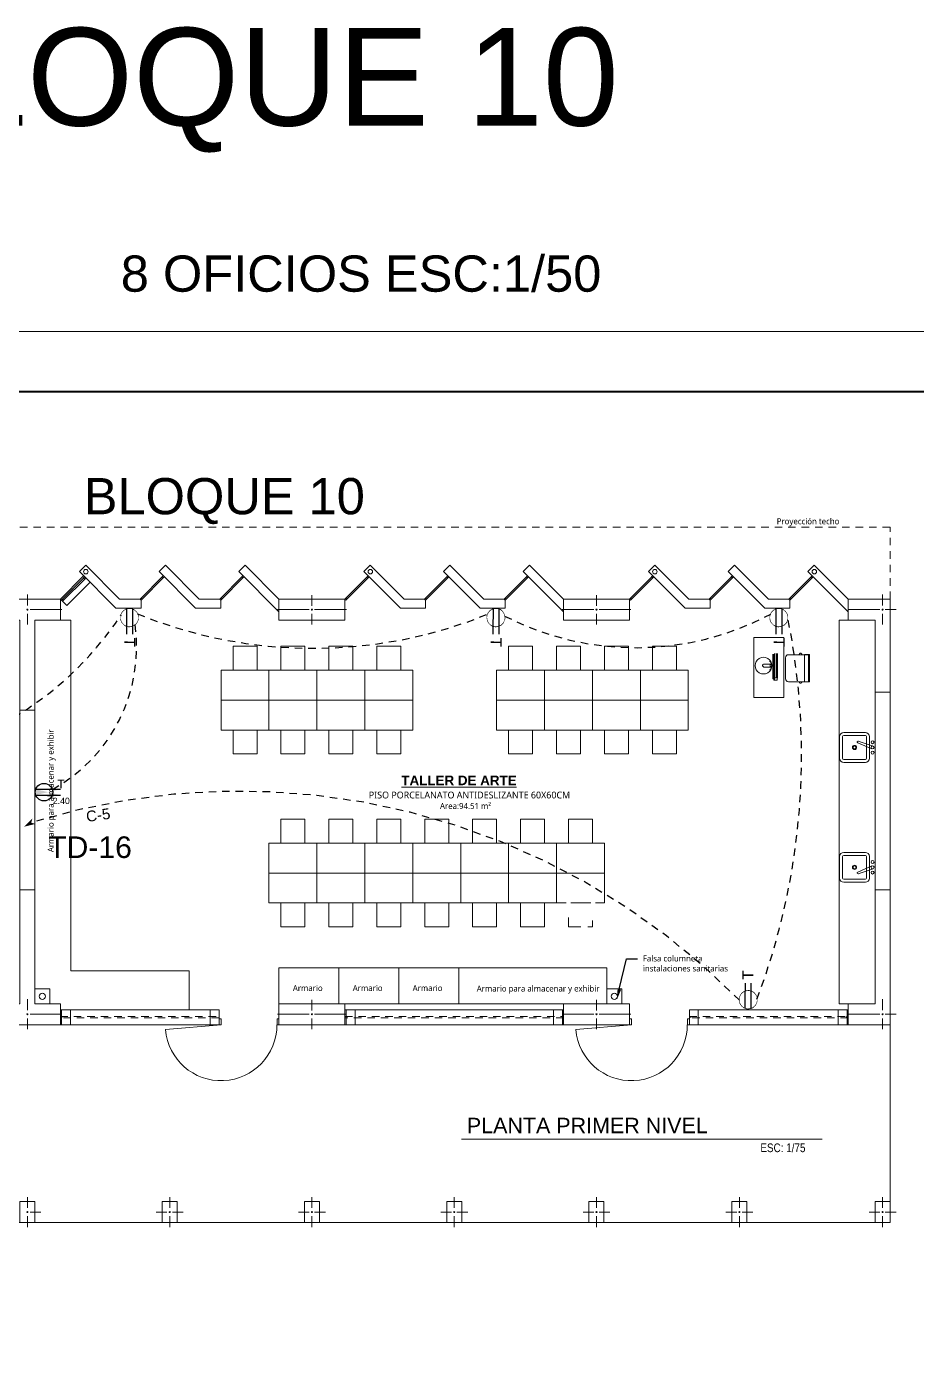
# Model space of a CAD drawing. Header units: metres. Extents: x -17 to 101, y 0 to 79.
# Drawn here: x 70.82 to 85.68, y 56.49 to 78.52 of the extents above; entities that cross this region are included whole.
import ezdxf
from ezdxf import colors
from ezdxf.entities.mleader import LeaderData, LeaderLine
from ezdxf.enums import TextEntityAlignment as Align
from ezdxf.math import Vec2, Vec3

# ---------------------------------------------------------------- set-up
doc = ezdxf.new("R2010")
doc.units = ezdxf.units.M
doc.set_wipeout_variables(frame=1)
for name, pattern in [('ACAD_ISO14W100', [25.5, 12, -3, 0.5, -3, 0.5, -3, 0.5, -3]), ('CONTINUA', [0]), ('DASHED2', [0.375, 0.25, -0.125]), ('HIDDEN2', [0.1875, 0.125, -0.0625])]:
    doc.linetypes.add(name, pattern=pattern)
for name, color, linetype, lineweight in [('ALUMBRADO', 1, 'Continuous', 30), ('Cotas varias El', 253, 'Continuous', 13), ('TOMACORRIENTE', 5, 'HIDDEN2', 30)]:
    doc.layers.add(name, color=color, linetype=linetype, lineweight=lineweight)
doc.styles.add('fina', font='techl___.ttf')
doc.styles.add('Generales', font='trebuc.ttf', dxfattribs={"height": 0.1})
doc.styles.add('Santa Rosa 1 50', font='trebuc.ttf')
doc.styles.get("Standard").update_dxf_attribs({"font": 'arial.ttf'})
doc.styles.add('style1', font='arial.ttf', dxfattribs={"height": 0.35})
doc.styles.add('TITULOS', font='swissek.ttf')

# ---------------------------------------------------------------- blocks, each defined once
blk = doc.blocks.new('Tomacorriente con puesta a tierra')
at = {"layer": 'TOMACORRIENTE'}
blk.add_lwpolyline([(0.111, 0.038), (0.106, 0.049), (0.101, 0.06), (0.094, 0.07), (0.086, 0.08), (0.077, 0.088), (0.068, 0.096), (0.057, 0.102), (0.046, 0.108), (0.035, 0.112), (0.023, 0.115), (0.011, 0.117), (-0.002, 0.117), (-0.014, 0.116), (-0.026, 0.114), (-0.038, 0.111), (-0.049, 0.106), (-0.06, 0.101), (-0.07, 0.094), (-0.08, 0.086), (-0.088, 0.077), (-0.096, 0.068), (-0.102, 0.057), (-0.108, 0.046), (-0.112, 0.035), (-0.115, 0.023), (-0.117, 0.011), (-0.117, -0.002), (-0.116, -0.014), (-0.114, -0.026), (-0.111, -0.038), (-0.106, -0.049), (-0.101, -0.06), (-0.094, -0.07), (-0.086, -0.08), (-0.077, -0.088), (-0.068, -0.096), (-0.057, -0.102), (-0.046, -0.108), (-0.035, -0.112), (-0.023, -0.115), (-0.011, -0.117), (0.002, -0.117), (0.014, -0.116), (0.026, -0.114), (0.038, -0.111), (0.049, -0.106), (0.06, -0.101), (0.07, -0.094), (0.08, -0.086), (0.088, -0.077), (0.096, -0.068), (0.102, -0.057), (0.108, -0.046), (0.112, -0.035), (0.115, -0.023), (0.117, -0.011), (0.117, 0.002), (0.116, 0.014), (0.114, 0.026)], close=True, dxfattribs=at)
at = {"layer": 'TOMACORRIENTE', "color": 5, "linetype": 'CONTINUA', "style": 'style1', "text_generation_flag": 4}
blk.add_text('T', height=0.147, rotation=180, dxfattribs=at).set_placement((0.391, -0.069))
blk.add_wipeout([(0.111, 0.038), (0.106, 0.049), (0.101, 0.06), (0.094, 0.07), (0.086, 0.08), (0.077, 0.088), (0.068, 0.096), (0.057, 0.102), (0.046, 0.108), (0.035, 0.112), (0.023, 0.115), (0.011, 0.117), (-0.002, 0.117), (-0.014, 0.116), (-0.026, 0.114), (-0.038, 0.111), (-0.049, 0.106), (-0.06, 0.101), (-0.07, 0.094), (-0.08, 0.086), (-0.088, 0.077), (-0.096, 0.068), (-0.102, 0.057), (-0.108, 0.046), (-0.112, 0.035), (-0.115, 0.023), (-0.117, 0.011), (-0.117, -0.002), (-0.116, -0.014), (-0.114, -0.026), (-0.111, -0.038), (-0.106, -0.049), (-0.101, -0.06), (-0.094, -0.07), (-0.086, -0.08), (-0.077, -0.088), (-0.068, -0.096), (-0.057, -0.102), (-0.046, -0.108), (-0.035, -0.112), (-0.023, -0.115), (-0.011, -0.117), (0.002, -0.117), (0.014, -0.116), (0.026, -0.114), (0.038, -0.111), (0.049, -0.106), (0.06, -0.101), (0.07, -0.094), (0.08, -0.086), (0.088, -0.077), (0.096, -0.068), (0.102, -0.057), (0.108, -0.046), (0.112, -0.035), (0.115, -0.023), (0.117, -0.011), (0.117, 0.002), (0.116, 0.014), (0.114, 0.026)]).dxf.layer = 'TOMACORRIENTE'
at = {"layer": 'TOMACORRIENTE', "color": 5, "linetype": 'CONTINUA'}
for p, q in [((-0.111, 0.039), (0.22, 0.039)), ((-0.111, -0.039), (0.22, -0.039))]:
    blk.add_line(p, q, dxfattribs=at)
blk = doc.blocks.new('tomac. 2.2')
at = {"layer": 'TOMACORRIENTE'}
h = blk.add_hatch(color=256, dxfattribs=at)
h.dxf.hatch_style = 1
edge = h.paths.add_edge_path()
edge.add_line((-0.138, 0.049), (0.275, 0.048))
edge.add_line((-0.138, -0.048), (0.275, -0.049))
edge = h.paths.add_edge_path()
edge.add_ellipse((0, 0), major_axis=(0.104, 0.103), ratio=1, start_angle=475.671, end_angle=514.329)
edge.add_line((-0.138, -0.048), (0.138, -0.049))
edge.add_ellipse((0, 0), major_axis=(0.104, 0.103), ratio=1, start_angle=655.671, end_angle=694.329)
edge.add_line((0.138, 0.048), (-0.138, 0.049))
at = {"layer": 'TOMACORRIENTE', "color": 5, "linetype": 'CONTINUA'}
for p, q in [((-0.138, 0.049), (0.275, 0.048)), ((-0.138, -0.048), (0.275, -0.049))]:
    blk.add_line(p, q, dxfattribs=at)
blk.add_ellipse((0, 0), major_axis=(0.104, 0.103), ratio=1, start_param=5.497787, end_param=11.780972, dxfattribs=at)
at = {"layer": 'TOMACORRIENTE'}
blk.add_text('T', height=0.144, dxfattribs=at).set_placement((0.222, 0.063))

msp = doc.modelspace()

# ---------------------------------------------------------------- hatches: boundary and pattern name
at = {"layer": 'ALUMBRADO', "linetype": 'ACAD_ISO14W100', "lineweight": 25, "ltscale": 0.05}
msp.add_hatch(color=6, dxfattribs=at).paths.add_polyline_path([(70.778, 65.168), (70.967, 65.214), (70.898, 65.234), (70.918, 65.304)])

# ---------------------------------------------------------------- linework, layer by layer
at = {"layer": 'Cotas varias El', "linetype": 'Continuous'}
for p, q in [((71.384, 68.964), (71.773, 69.353)), ((71.402, 68.946), (71.791, 69.335)), ((71.437, 68.946), (71.791, 69.3)), ((71.49, 68.858), (71.879, 69.247)), ((71.791, 69.335), (71.773, 69.318)), ((71.773, 69.318), (71.791, 69.3)), ((71.791, 69.335), (71.808, 69.318)), ((71.791, 69.3), (71.808, 69.318)), ((72.714, 68.964), (73.103, 69.353)), ((72.749, 68.964), (73.103, 69.318)), ((73.103, 69.353), (73.085, 69.335)), ((73.085, 69.335), (73.103, 69.318)), ((73.103, 69.353), (73.121, 69.335)), ((73.103, 69.318), (73.121, 69.335)), ((74.044, 68.964), (74.433, 69.353)), ((74.079, 68.964), (74.433, 69.318)), ((74.433, 69.353), (74.415, 69.335)), ((74.415, 69.335), (74.433, 69.318)), ((74.433, 69.353), (74.451, 69.335)), ((74.433, 69.318), (74.451, 69.335)), ((76.134, 68.964), (76.523, 69.353)), ((76.169, 68.964), (76.523, 69.318)), ((76.523, 69.353), (76.505, 69.335)), ((76.505, 69.335), (76.523, 69.318)), ((76.523, 69.353), (76.541, 69.335)), ((76.523, 69.318), (76.541, 69.335)), ((77.464, 68.964), (77.853, 69.353)), ((77.499, 68.964), (77.853, 69.318)), ((77.853, 69.353), (77.835, 69.335)), ((77.835, 69.335), (77.853, 69.318)), ((77.853, 69.353), (77.871, 69.335)), ((77.853, 69.318), (77.871, 69.335)), ((78.794, 68.964), (79.183, 69.353)), ((78.794, 68.964), (79.183, 69.353)), ((78.829, 68.964), (79.183, 69.318)), ((79.183, 69.353), (79.165, 69.335)), ((79.165, 69.335), (79.183, 69.318)), ((79.183, 69.353), (79.201, 69.335)), ((79.183, 69.318), (79.201, 69.335)), ((80.884, 68.964), (81.273, 69.353)), ((80.919, 68.964), (81.273, 69.318)), ((81.273, 69.353), (81.255, 69.335)), ((81.255, 69.335), (81.273, 69.318)), ((81.273, 69.353), (81.291, 69.335)), ((81.273, 69.318), (81.291, 69.335)), ((82.214, 68.964), (82.603, 69.353)), ((82.249, 68.964), (82.603, 69.318)), ((82.603, 69.353), (82.585, 69.335)), ((82.585, 69.335), (82.603, 69.318)), ((82.603, 69.353), (82.621, 69.335)), ((82.603, 69.318), (82.621, 69.335)), ((83.544, 68.964), (83.933, 69.353)), ((83.579, 68.964), (83.933, 69.318)), ((83.933, 69.353), (83.915, 69.335)), ((83.915, 69.335), (83.933, 69.318)), ((83.933, 69.353), (83.951, 69.335)), ((83.933, 69.318), (83.951, 69.335)), ((70.834, 68.859), (70.834, 69.039)), ((71.384, 68.964), (71.49, 68.858)), ((71.437, 68.946), (71.419, 68.964)), ((71.419, 68.929), (71.437, 68.946)), ((72.749, 68.964), (72.732, 68.982)), ((72.732, 68.946), (72.749, 68.964)), ((74.079, 68.964), (74.062, 68.982)), ((74.062, 68.946), (74.079, 68.964)), ((75.584, 69.031), (75.584, 68.851)), ((76.152, 68.946), (76.134, 68.964)), ((76.169, 68.964), (76.152, 68.982)), ((76.152, 68.946), (76.169, 68.964)), ((77.499, 68.964), (77.482, 68.982)), ((77.482, 68.946), (77.499, 68.964)), ((78.829, 68.964), (78.812, 68.982)), ((78.812, 68.946), (78.829, 68.964)), ((80.334, 69.031), (80.334, 68.851)), ((80.884, 68.964), (80.902, 68.946)), ((80.919, 68.964), (80.902, 68.982)), ((80.902, 68.946), (80.919, 68.964)), ((82.249, 68.964), (82.232, 68.982)), ((82.232, 68.946), (82.249, 68.964)), ((83.579, 68.964), (83.562, 68.982)), ((83.562, 68.946), (83.579, 68.964)), ((85.109, 68.859), (85.109, 69.039)), ((70.834, 68.539), (70.834, 68.719)), ((71.409, 68.789), (70.879, 68.789)), ((75.009, 68.789), (75.539, 68.789)), ((75.584, 68.719), (75.584, 68.539)), ((76.159, 68.789), (75.629, 68.789)), ((79.759, 68.789), (80.289, 68.789)), ((80.334, 68.719), (80.334, 68.539)), ((80.909, 68.789), (80.379, 68.789)), ((84.534, 68.789), (85.064, 68.789)), ((85.109, 68.719), (85.109, 68.539)), ((85.154, 68.789), (85.334, 68.789)), ((83.728, 68.057), (83.725, 68.055)), ((83.731, 68.06), (83.728, 68.057)), ((83.735, 68.061), (83.731, 68.06)), ((83.739, 68.062), (83.735, 68.061)), ((83.743, 68.062), (83.739, 68.062)), ((83.746, 68.061), (83.743, 68.062)), ((83.75, 68.06), (83.746, 68.061)), ((83.753, 68.057), (83.75, 68.06)), ((83.756, 68.055), (83.753, 68.057)), ((83.722, 68.049), (83.717, 68.04)), ((83.723, 68.051), (83.722, 68.049)), ((83.725, 68.055), (83.723, 68.051)), ((83.758, 68.051), (83.756, 68.055)), ((83.76, 68.047), (83.758, 68.051)), ((83.762, 68.043), (83.76, 68.047)), ((83.762, 68.04), (83.762, 68.043)), ((83.806, 68.04), (83.871, 68.04)), ((83.806, 67.584), (83.806, 68.04)), ((83.871, 68.04), (83.889, 68.04)), ((83.871, 67.584), (83.871, 68.04)), ((83.889, 67.584), (83.889, 68.04)), ((83.717, 67.584), (83.722, 67.574)), ((83.722, 67.574), (83.723, 67.572)), ((83.723, 67.572), (83.725, 67.569)), ((83.725, 67.569), (83.728, 67.566)), ((83.728, 67.566), (83.731, 67.564)), ((83.731, 67.564), (83.735, 67.562)), ((83.735, 67.562), (83.739, 67.561)), ((83.739, 67.561), (83.743, 67.561)), ((83.743, 67.561), (83.746, 67.562)), ((83.746, 67.562), (83.75, 67.564)), ((83.75, 67.564), (83.753, 67.566)), ((83.753, 67.566), (83.756, 67.569)), ((83.756, 67.569), (83.758, 67.572)), ((83.758, 67.572), (83.76, 67.576)), ((83.76, 67.576), (83.762, 67.58)), ((83.762, 67.58), (83.762, 67.584)), ((83.806, 67.584), (83.871, 67.584)), ((83.871, 67.584), (83.889, 67.584)), ((70.834, 62.289), (70.834, 62.109)), ((70.834, 62.289), (70.834, 62.109)), ((71.384, 61.864), (71.384, 62.114)), ((74.034, 62.114), (71.384, 62.114)), ((74.034, 62.114), (74.034, 61.864)), ((75.584, 62.281), (75.584, 62.101)), ((76.134, 61.864), (76.134, 62.114)), ((79.784, 62.114), (76.134, 62.114)), ((80.334, 62.281), (80.334, 62.101)), ((84.534, 62.114), (81.884, 62.114)), ((81.884, 61.864), (81.884, 62.114)), ((81.884, 62.114), (81.884, 61.864)), ((85.109, 62.109), (85.109, 62.289)), ((70.834, 61.969), (70.834, 61.789)), ((71.409, 62.039), (70.879, 62.039)), ((71.409, 62.039), (70.879, 62.039)), ((75.009, 62.039), (75.539, 62.039)), ((75.584, 61.969), (75.584, 61.789)), ((76.159, 62.039), (75.629, 62.039)), ((79.759, 62.039), (80.289, 62.039)), ((80.334, 61.969), (80.334, 61.789)), ((80.909, 62.039), (80.379, 62.039)), ((84.509, 61.977), (84.509, 62.002)), ((84.534, 62.039), (85.064, 62.039)), ((85.109, 61.969), (85.109, 61.789)), ((85.154, 62.039), (85.334, 62.039)), ((74.062, 61.864), (71.384, 61.864)), ((74.067, 61.864), (73.137, 61.783)), ((79.784, 61.864), (76.134, 61.864)), ((79.784, 61.889), (79.784, 61.864)), ((80.917, 61.864), (79.987, 61.783)), ((80.884, 61.864), (80.884, 61.889)), ((80.884, 61.864), (80.884, 61.889)), ((84.534, 61.864), (81.884, 61.864)), ((84.534, 61.889), (84.534, 61.864)), ((70.834, 58.809), (70.834, 58.989)), ((73.209, 58.809), (73.209, 58.989)), ((75.584, 58.809), (75.584, 58.989)), ((77.959, 58.809), (77.959, 58.989)), ((80.334, 58.809), (80.334, 58.989)), ((82.721, 58.809), (82.721, 58.989)), ((85.109, 58.809), (85.109, 58.989)), ((70.834, 58.489), (70.834, 58.669)), ((70.879, 58.739), (71.059, 58.739)), ((73.164, 58.739), (72.984, 58.739)), ((73.209, 58.489), (73.209, 58.669)), ((73.254, 58.739), (73.434, 58.739)), ((75.539, 58.739), (75.359, 58.739)), ((75.584, 58.489), (75.584, 58.669)), ((75.629, 58.739), (75.809, 58.739)), ((77.914, 58.739), (77.734, 58.739)), ((77.959, 58.489), (77.959, 58.669)), ((78.004, 58.739), (78.184, 58.739)), ((80.289, 58.739), (80.109, 58.739)), ((80.334, 58.489), (80.334, 58.669)), ((80.379, 58.739), (80.559, 58.739)), ((82.676, 58.739), (82.496, 58.739)), ((82.721, 58.489), (82.721, 58.669)), ((82.766, 58.739), (82.946, 58.739)), ((85.064, 58.739), (84.884, 58.739)), ((85.109, 58.489), (85.109, 58.669)), ((85.154, 58.739), (85.334, 58.739))]:
    msp.add_line(p, q, dxfattribs=at)
at = {"layer": 'Cotas varias El', "ltscale": 0.05}
for p, q in [((72.714, 68.964), (72.732, 68.946)), ((72.714, 68.964), (72.732, 68.946)), ((72.732, 68.946), (72.732, 68.814)), ((74.044, 68.964), (74.062, 68.946)), ((74.044, 68.964), (74.062, 68.946)), ((74.062, 68.946), (74.062, 68.814)), ((77.464, 68.964), (77.482, 68.946)), ((77.464, 68.964), (77.482, 68.946)), ((77.482, 68.946), (77.482, 68.814)), ((78.794, 68.964), (78.812, 68.946)), ((78.794, 68.964), (78.812, 68.946)), ((78.812, 68.946), (78.812, 68.814)), ((82.214, 68.964), (82.232, 68.946)), ((82.214, 68.964), (82.232, 68.946)), ((82.232, 68.946), (82.232, 68.814)), ((83.544, 68.964), (83.562, 68.946)), ((83.544, 68.964), (83.562, 68.946)), ((83.562, 68.946), (83.562, 68.814)), ((72.312, 68.814), (72.732, 68.814)), ((77.062, 68.814), (77.482, 68.814)), ((81.812, 68.814), (82.232, 68.814))]:
    msp.add_line(p, q, dxfattribs=at)
at = {"layer": 'Cotas varias El'}
for p, q in [((71.559, 68.614), (70.959, 68.614)), ((71.559, 68.614), (71.559, 62.764)), ((84.384, 62.214), (84.384, 68.614)), ((83.31, 68.062), (83.31, 67.651)), ((83.342, 68.062), (83.342, 67.651)), ((83.348, 68.062), (83.348, 67.651)), ((82.983, 67.855), (82.988, 67.891)), ((82.983, 67.855), (82.988, 67.819)), ((83.002, 67.924), (82.988, 67.891)), ((83.002, 67.924), (83.024, 67.953)), ((83.024, 67.953), (83.052, 67.975)), ((83.052, 67.975), (83.086, 67.989)), ((83.086, 67.989), (83.122, 67.994)), ((83.107, 67.86), (83.108, 67.864)), ((83.107, 67.855), (83.107, 67.86)), ((83.107, 67.855), (83.108, 67.85)), ((83.108, 67.864), (83.11, 67.868)), ((83.108, 67.85), (83.109, 67.845)), ((83.109, 67.845), (83.111, 67.842)), ((83.11, 67.868), (83.113, 67.872)), ((83.111, 67.842), (83.114, 67.839)), ((83.12, 67.877), (83.113, 67.872)), ((83.121, 67.833), (83.114, 67.839)), ((83.12, 67.877), (83.124, 67.88)), ((83.122, 67.994), (83.158, 67.989)), ((83.129, 67.881), (83.124, 67.88)), ((83.129, 67.881), (83.236, 67.881)), ((83.158, 67.989), (83.192, 67.975)), ((83.192, 67.975), (83.22, 67.953)), ((83.242, 67.924), (83.22, 67.953)), ((83.226, 67.926), (83.226, 67.927)), ((83.226, 67.927), (83.227, 67.927)), ((83.226, 67.925), (83.226, 67.926)), ((83.226, 67.924), (83.226, 67.925)), ((83.226, 67.923), (83.226, 67.924)), ((83.226, 67.922), (83.226, 67.923)), ((83.226, 67.921), (83.226, 67.922)), ((83.227, 67.92), (83.226, 67.921)), ((83.227, 67.928), (83.228, 67.928)), ((83.227, 67.927), (83.227, 67.928)), ((83.227, 67.919), (83.227, 67.92)), ((83.228, 67.917), (83.227, 67.919)), ((83.228, 67.928), (83.228, 67.928)), ((83.228, 67.928), (83.229, 67.928)), ((83.228, 67.917), (83.228, 67.917)), ((83.229, 67.928), (83.23, 67.927)), ((83.23, 67.927), (83.231, 67.927)), ((83.231, 67.927), (83.232, 67.926)), ((83.232, 67.926), (83.232, 67.926)), ((83.232, 67.926), (83.233, 67.925)), ((83.233, 67.925), (83.234, 67.924)), ((83.233, 67.86), (83.234, 67.864)), ((83.233, 67.86), (83.233, 67.855)), ((83.233, 67.855), (83.233, 67.85)), ((83.233, 67.85), (83.235, 67.845)), ((83.234, 67.924), (83.235, 67.923)), ((83.234, 67.864), (83.236, 67.868)), ((83.235, 67.923), (83.236, 67.922)), ((83.235, 67.922), (83.236, 67.921)), ((83.235, 67.845), (83.237, 67.842)), ((83.236, 67.922), (83.237, 67.921)), ((83.241, 67.88), (83.236, 67.881)), ((83.236, 67.868), (83.239, 67.872)), ((83.25, 67.889), (83.237, 67.921)), ((83.237, 67.842), (83.24, 67.839)), ((83.239, 67.872), (83.242, 67.874)), ((83.24, 67.839), (83.243, 67.837)), ((83.241, 67.887), (83.242, 67.88)), ((83.245, 67.878), (83.241, 67.88)), ((83.242, 67.924), (83.256, 67.891)), ((83.246, 67.874), (83.242, 67.874)), ((83.243, 67.837), (83.247, 67.837)), ((83.245, 67.878), (83.252, 67.872)), ((83.249, 67.874), (83.246, 67.874)), ((83.253, 67.839), (83.247, 67.834)), ((83.247, 67.837), (83.25, 67.837)), ((83.249, 67.874), (83.252, 67.872)), ((83.251, 67.849), (83.249, 67.85)), ((83.249, 67.85), (83.25, 67.849)), ((83.252, 67.873), (83.25, 67.889)), ((83.252, 67.861), (83.25, 67.862)), ((83.252, 67.862), (83.25, 67.862)), ((83.25, 67.849), (83.251, 67.849)), ((83.25, 67.837), (83.253, 67.839)), ((83.252, 67.838), (83.25, 67.821)), ((83.252, 67.872), (83.255, 67.869)), ((83.252, 67.861), (83.252, 67.862)), ((83.259, 67.849), (83.253, 67.849)), ((83.253, 67.839), (83.256, 67.843)), ((83.254, 67.862), (83.259, 67.862)), ((83.257, 67.866), (83.255, 67.869)), ((83.256, 67.891), (83.26, 67.862)), ((83.26, 67.849), (83.256, 67.819)), ((83.256, 67.843), (83.258, 67.847)), ((83.257, 67.866), (83.259, 67.862)), ((83.258, 67.847), (83.259, 67.849)), ((83.259, 67.862), (83.26, 67.862)), ((83.26, 67.849), (83.259, 67.849)), ((83.26, 67.862), (83.277, 67.862)), ((83.277, 67.849), (83.26, 67.849)), ((83.277, 68.048), (83.277, 67.862)), ((83.277, 67.862), (83.277, 67.849)), ((83.277, 67.849), (83.277, 67.665)), ((83.293, 68.048), (83.293, 67.664)), ((83.305, 68.048), (83.305, 67.664)), ((83.337, 67.665), (83.337, 68.048)), ((83.341, 68.048), (83.341, 67.664)), ((83.353, 68.048), (83.353, 67.664)), ((83.002, 67.785), (82.988, 67.819)), ((83.024, 67.756), (83.002, 67.785)), ((83.052, 67.734), (83.024, 67.756)), ((83.086, 67.72), (83.052, 67.734)), ((83.122, 67.716), (83.086, 67.72)), ((83.125, 67.831), (83.121, 67.833)), ((83.158, 67.72), (83.122, 67.716)), ((83.13, 67.83), (83.125, 67.831)), ((83.13, 67.83), (83.238, 67.83)), ((83.192, 67.734), (83.158, 67.72)), ((83.22, 67.756), (83.192, 67.734)), ((83.242, 67.785), (83.22, 67.756)), ((83.227, 67.79), (83.226, 67.789)), ((83.226, 67.789), (83.226, 67.787)), ((83.226, 67.787), (83.226, 67.786)), ((83.226, 67.786), (83.226, 67.785)), ((83.226, 67.785), (83.226, 67.784)), ((83.226, 67.784), (83.226, 67.783)), ((83.226, 67.784), (83.226, 67.784)), ((83.226, 67.783), (83.227, 67.782)), ((83.228, 67.792), (83.227, 67.791)), ((83.227, 67.791), (83.227, 67.79)), ((83.227, 67.782), (83.228, 67.782)), ((83.227, 67.782), (83.227, 67.782)), ((83.228, 67.793), (83.228, 67.792)), ((83.228, 67.782), (83.228, 67.782)), ((83.228, 67.782), (83.229, 67.782)), ((83.229, 67.782), (83.23, 67.782)), ((83.23, 67.782), (83.231, 67.783)), ((83.231, 67.783), (83.232, 67.783)), ((83.232, 67.784), (83.233, 67.785)), ((83.232, 67.783), (83.232, 67.784)), ((83.233, 67.785), (83.234, 67.786)), ((83.234, 67.786), (83.235, 67.787)), ((83.235, 67.787), (83.236, 67.788)), ((83.236, 67.788), (83.237, 67.789)), ((83.25, 67.821), (83.237, 67.789)), ((83.238, 67.83), (83.242, 67.831)), ((83.241, 67.823), (83.242, 67.831)), ((83.242, 67.831), (83.247, 67.834)), ((83.256, 67.819), (83.242, 67.785)), ((83.277, 67.661), (83.277, 67.665)), ((83.277, 67.657), (83.277, 67.661)), ((83.277, 67.654), (83.277, 67.657)), ((83.278, 67.651), (83.277, 67.654)), ((83.278, 67.648), (83.278, 67.651)), ((83.278, 67.645), (83.278, 67.648)), ((83.278, 67.642), (83.278, 67.645)), ((83.279, 67.64), (83.278, 67.642)), ((83.279, 67.639), (83.279, 67.64)), ((83.28, 67.638), (83.279, 67.639)), ((83.28, 67.637), (83.28, 67.638)), ((83.281, 67.637), (83.28, 67.637)), ((83.281, 67.637), (83.293, 67.637)), ((83.293, 67.658), (83.293, 67.664)), ((83.293, 67.651), (83.293, 67.658)), ((83.293, 67.644), (83.293, 67.651)), ((83.293, 67.637), (83.293, 67.644)), ((83.294, 67.631), (83.293, 67.637)), ((83.293, 67.637), (83.293, 67.637)), ((83.295, 67.625), (83.294, 67.631)), ((83.295, 67.62), (83.295, 67.625)), ((83.296, 67.616), (83.295, 67.62)), ((83.297, 67.613), (83.296, 67.616)), ((83.305, 67.658), (83.305, 67.664)), ((83.305, 67.651), (83.305, 67.658)), ((83.306, 67.644), (83.305, 67.651)), ((83.306, 67.637), (83.306, 67.644)), ((83.306, 67.631), (83.306, 67.637)), ((83.307, 67.625), (83.306, 67.631)), ((83.308, 67.62), (83.307, 67.625)), ((83.309, 67.616), (83.308, 67.62)), ((83.309, 67.613), (83.309, 67.616)), ((83.31, 67.651), (83.337, 67.651)), ((83.337, 67.665), (83.337, 67.661)), ((83.337, 67.661), (83.337, 67.657)), ((83.337, 67.657), (83.337, 67.654)), ((83.337, 67.654), (83.337, 67.651)), ((83.337, 67.651), (83.34, 67.651)), ((83.34, 67.651), (83.341, 67.658)), ((83.34, 67.651), (83.34, 67.651)), ((83.34, 67.651), (83.342, 67.651)), ((83.341, 67.658), (83.341, 67.664)), ((83.348, 67.651), (83.342, 67.651)), ((83.349, 67.613), (83.35, 67.616)), ((83.35, 67.62), (83.351, 67.625)), ((83.35, 67.616), (83.35, 67.62)), ((83.351, 67.625), (83.352, 67.631)), ((83.352, 67.637), (83.353, 67.644)), ((83.352, 67.631), (83.352, 67.637)), ((83.353, 67.658), (83.353, 67.664)), ((83.353, 67.651), (83.353, 67.658)), ((83.353, 67.644), (83.353, 67.651)), ((83.298, 67.611), (83.297, 67.613)), ((83.299, 67.61), (83.298, 67.611)), ((83.299, 67.61), (83.312, 67.61)), ((83.299, 67.61), (83.299, 67.61)), ((83.31, 67.611), (83.309, 67.613)), ((83.311, 67.61), (83.31, 67.611)), ((83.312, 67.61), (83.311, 67.61)), ((83.346, 67.61), (83.312, 67.61)), ((83.346, 67.61), (83.347, 67.61)), ((83.347, 67.61), (83.348, 67.611)), ((83.348, 67.611), (83.349, 67.613)), ((84.462, 66.74), (84.822, 66.74)), ((84.392, 66.31), (84.392, 66.67)), ((84.442, 66.31), (84.442, 66.67)), ((84.462, 66.69), (84.822, 66.69)), ((84.695, 66.569), (84.932, 66.467)), ((84.705, 66.596), (84.95, 66.514)), ((84.842, 66.31), (84.842, 66.67)), ((84.892, 66.31), (84.892, 66.67)), ((84.462, 66.29), (84.822, 66.29)), ((84.462, 66.24), (84.822, 66.24)), ((84.392, 64.67), (84.392, 64.31)), ((84.442, 64.67), (84.442, 64.31)), ((84.462, 64.74), (84.822, 64.74)), ((84.462, 64.69), (84.822, 64.69)), ((84.842, 64.67), (84.842, 64.31)), ((84.892, 64.67), (84.892, 64.31)), ((84.695, 64.411), (84.932, 64.513)), ((84.705, 64.384), (84.95, 64.466)), ((84.462, 64.29), (84.822, 64.29)), ((84.462, 64.24), (84.822, 64.24)), ((75.034, 62.814), (75.034, 62.214)), ((80.509, 62.814), (78.034, 62.814)), ((80.509, 62.214), (80.509, 62.814)), ((78.034, 62.214), (80.884, 62.214)), ((85.234, 61.864), (85.234, 58.564)), ((85.234, 58.564), (56.684, 58.564))]:
    msp.add_line(p, q, dxfattribs=at)
at = {"layer": 'Cotas varias El', "linetype": 'DASHED2', "ltscale": 0.5}
for p, q in [((71.384, 62.002), (74.034, 62.002)), ((74.034, 61.977), (71.384, 61.977)), ((76.134, 62.002), (79.784, 62.002)), ((79.784, 61.977), (76.134, 61.977)), ((81.884, 62.002), (84.534, 62.002)), ((84.534, 61.977), (81.884, 61.977))]:
    msp.add_line(p, q, dxfattribs=at)
at = {"layer": 'Cotas varias El', "linetype": 'DASHED2'}
for p, q in [((71.384, 62.002), (71.409, 62.002)), ((71.409, 62.002), (71.409, 61.977)), ((76.134, 62.002), (76.134, 61.977)), ((81.884, 62.002), (81.909, 62.002)), ((81.909, 62.002), (81.909, 61.977)), ((84.509, 61.977), (84.509, 62.002))]:
    msp.add_line(p, q, dxfattribs=at)
at = {"layer": 'Cotas varias El', "linetype": 'ByBlock'}
for p, q in [((74.067, 61.96), (74.034, 61.96)), ((74.034, 61.96), (74.034, 61.864)), ((74.034, 61.864), (74.034, 61.96)), ((74.067, 61.864), (74.067, 61.96)), ((75.034, 61.96), (75.001, 61.96)), ((75.001, 61.96), (75.001, 61.864)), ((75.034, 61.864), (75.034, 61.96)), ((75.034, 61.864), (75.034, 61.96)), ((75.034, 61.864), (75.034, 61.96)), ((80.917, 61.96), (80.884, 61.96)), ((80.884, 61.96), (80.884, 61.864)), ((80.884, 61.864), (80.884, 61.96)), ((80.917, 61.864), (80.917, 61.96)), ((81.884, 61.96), (81.851, 61.96)), ((81.851, 61.96), (81.851, 61.864)), ((81.884, 61.864), (81.884, 61.96)), ((81.884, 61.864), (81.884, 61.96)), ((81.884, 61.864), (81.884, 61.96)), ((74.034, 61.864), (74.067, 61.864)), ((75.001, 61.864), (75.034, 61.864)), ((80.884, 61.864), (80.917, 61.864)), ((81.851, 61.864), (81.884, 61.864))]:
    msp.add_line(p, q, dxfattribs=at)
at = {"layer": 'Cotas varias El', "ltscale": 1.3}
msp.add_line((78.082, 59.954), (84.103, 59.954), dxfattribs=at)
at = {"layer": 'Cotas varias El'}
for points in [[(50.439, 73.43), (100.539, 73.43), (100.539, 37.93), (50.439, 37.93), (50.439, 73.43)], [(71.384, 68.964), (71.384, 68.614), (70.959, 68.614), (70.959, 67.114)], [(84.984, 67.414), (84.984, 68.614), (84.534, 68.614), (84.534, 68.752)], [(70.959, 68.614), (71.384, 68.614)], [(84.984, 68.614), (84.384, 68.614)], [(83.463, 67.324), (83.463, 68.324), (82.963, 68.324), (82.963, 67.324), (83.463, 67.324)], [(74.267, 67.781), (74.267, 68.181), (74.667, 68.181), (74.667, 67.781), (74.267, 67.781)], [(75.067, 67.781), (75.067, 68.181), (75.467, 68.181), (75.467, 67.781), (75.067, 67.781)], [(75.867, 67.781), (75.867, 68.181), (76.267, 68.181), (76.267, 67.781), (75.867, 67.781)], [(76.667, 67.781), (76.667, 68.181), (77.067, 68.181), (77.067, 67.781), (76.667, 67.781)], [(78.867, 67.781), (78.867, 68.181), (79.267, 68.181), (79.267, 67.781), (78.867, 67.781)], [(79.667, 67.781), (79.667, 68.181), (80.067, 68.181), (80.067, 67.781), (79.667, 67.781)], [(80.467, 67.781), (80.467, 68.181), (80.867, 68.181), (80.867, 67.781), (80.467, 67.781)], [(81.267, 67.781), (81.267, 68.181), (81.667, 68.181), (81.667, 67.781), (81.267, 67.781)], [(74.067, 67.281), (74.067, 67.781), (74.867, 67.781), (74.867, 67.281), (74.067, 67.281)], [(74.867, 67.281), (74.867, 67.781), (75.667, 67.781), (75.667, 67.281), (74.867, 67.281)], [(75.667, 67.281), (75.667, 67.781), (76.467, 67.781), (76.467, 67.281), (75.667, 67.281)], [(76.467, 67.281), (76.467, 67.781), (77.267, 67.781), (77.267, 67.281), (76.467, 67.281)], [(78.667, 67.281), (78.667, 67.781), (79.467, 67.781), (79.467, 67.281), (78.667, 67.281)], [(79.467, 67.281), (79.467, 67.781), (80.267, 67.781), (80.267, 67.281), (79.467, 67.281)], [(80.267, 67.281), (80.267, 67.781), (81.067, 67.781), (81.067, 67.281), (80.267, 67.281)], [(81.067, 67.281), (81.067, 67.781), (81.867, 67.781), (81.867, 67.281), (81.067, 67.281)], [(74.067, 67.281), (74.067, 66.781), (74.867, 66.781), (74.867, 67.281), (74.067, 67.281)], [(74.867, 67.281), (74.867, 66.781), (75.667, 66.781), (75.667, 67.281), (74.867, 67.281)], [(75.667, 67.281), (75.667, 66.781), (76.467, 66.781), (76.467, 67.281), (75.667, 67.281)], [(76.467, 67.281), (76.467, 66.781), (77.267, 66.781), (77.267, 67.281), (76.467, 67.281)], [(78.667, 67.281), (78.667, 66.781), (79.467, 66.781), (79.467, 67.281), (78.667, 67.281)], [(79.467, 67.281), (79.467, 66.781), (80.267, 66.781), (80.267, 67.281), (79.467, 67.281)], [(80.267, 67.281), (80.267, 66.781), (81.067, 66.781), (81.067, 67.281), (80.267, 67.281)], [(81.067, 67.281), (81.067, 66.781), (81.867, 66.781), (81.867, 67.281), (81.067, 67.281)], [(74.267, 66.781), (74.267, 66.381), (74.667, 66.381), (74.667, 66.781), (74.267, 66.781)], [(75.067, 66.781), (75.067, 66.381), (75.467, 66.381), (75.467, 66.781), (75.067, 66.781)], [(75.867, 66.781), (75.867, 66.381), (76.267, 66.381), (76.267, 66.781), (75.867, 66.781)], [(76.667, 66.781), (76.667, 66.381), (77.067, 66.381), (77.067, 66.781), (76.667, 66.781)], [(78.867, 66.781), (78.867, 66.381), (79.267, 66.381), (79.267, 66.781), (78.867, 66.781)], [(79.667, 66.781), (79.667, 66.381), (80.067, 66.381), (80.067, 66.781), (79.667, 66.781)], [(80.467, 66.781), (80.467, 66.381), (80.867, 66.381), (80.867, 66.781), (80.467, 66.781)], [(81.267, 66.781), (81.267, 66.381), (81.667, 66.381), (81.667, 66.781), (81.267, 66.781)], [(75.067, 64.895), (75.067, 65.295), (75.467, 65.295), (75.467, 64.895), (75.067, 64.895)], [(75.867, 64.895), (75.867, 65.295), (76.267, 65.295), (76.267, 64.895), (75.867, 64.895)], [(76.667, 64.895), (76.667, 65.295), (77.067, 65.295), (77.067, 64.895), (76.667, 64.895)], [(77.467, 64.895), (77.467, 65.295), (77.867, 65.295), (77.867, 64.895), (77.467, 64.895)], [(78.267, 64.895), (78.267, 65.295), (78.667, 65.295), (78.667, 64.895), (78.267, 64.895)], [(79.067, 64.895), (79.067, 65.295), (79.467, 65.295), (79.467, 64.895), (79.067, 64.895)], [(79.867, 64.895), (79.867, 65.295), (80.267, 65.295), (80.267, 64.895), (79.867, 64.895)], [(74.867, 64.395), (74.867, 64.895), (75.667, 64.895), (75.667, 64.395), (74.867, 64.395)], [(75.667, 64.395), (75.667, 64.895), (76.467, 64.895), (76.467, 64.395), (75.667, 64.395)], [(76.467, 64.395), (76.467, 64.895), (77.267, 64.895), (77.267, 64.395), (76.467, 64.395)], [(77.267, 64.395), (77.267, 64.895), (78.067, 64.895), (78.067, 64.395), (77.267, 64.395)], [(78.067, 64.395), (78.067, 64.895), (78.867, 64.895), (78.867, 64.395), (78.067, 64.395)], [(78.867, 64.395), (78.867, 64.895), (79.667, 64.895), (79.667, 64.395), (78.867, 64.395)], [(79.667, 64.395), (79.667, 64.895), (80.467, 64.895), (80.467, 64.395), (79.667, 64.395)], [(74.867, 64.395), (74.867, 63.895), (75.667, 63.895), (75.667, 64.395), (74.867, 64.395)], [(75.667, 64.395), (75.667, 63.895), (76.467, 63.895), (76.467, 64.395), (75.667, 64.395)], [(76.467, 64.395), (76.467, 63.895), (77.267, 63.895), (77.267, 64.395), (76.467, 64.395)], [(77.267, 64.395), (77.267, 63.895), (78.067, 63.895), (78.067, 64.395), (77.267, 64.395)], [(78.067, 64.395), (78.067, 63.895), (78.867, 63.895), (78.867, 64.395), (78.067, 64.395)], [(78.867, 64.395), (78.867, 63.895), (79.667, 63.895), (79.667, 64.395), (78.867, 64.395)], [(79.667, 64.395), (79.667, 63.895), (79.83, 63.895)], [(80.319, 63.895), (80.467, 63.895), (80.467, 64.395), (79.667, 64.395)], [(84.984, 64.114), (84.984, 62.214), (84.534, 62.214)], [(85.234, 64.114), (85.234, 61.864), (84.534, 61.864)], [(75.067, 63.895), (75.067, 63.495), (75.467, 63.495), (75.467, 63.895), (75.067, 63.895)], [(75.867, 63.895), (75.867, 63.495), (76.267, 63.495), (76.267, 63.895), (75.867, 63.895)], [(76.667, 63.895), (76.667, 63.495), (77.067, 63.495), (77.067, 63.895), (76.667, 63.895)], [(77.467, 63.895), (77.467, 63.495), (77.867, 63.495), (77.867, 63.895), (77.467, 63.895)], [(78.267, 63.895), (78.267, 63.495), (78.667, 63.495), (78.667, 63.895), (78.267, 63.895)], [(79.067, 63.895), (79.067, 63.495), (79.467, 63.495), (79.467, 63.895), (79.067, 63.895)], [(79.907, 63.895), (80.24, 63.895)], [(80.24, 63.895), (79.907, 63.895)], [(79.867, 63.655), (79.867, 63.495), (80.072, 63.495)], [(80.19, 63.495), (80.267, 63.495), (80.267, 63.605)], [(75.034, 62.814), (76.034, 62.814), (76.034, 62.214), (75.034, 62.214), (75.034, 62.814)], [(76.034, 62.814), (76.034, 62.214), (75.034, 62.214)], [(76.034, 62.814), (77.034, 62.814), (77.034, 62.214), (76.034, 62.214), (76.034, 62.814)], [(77.034, 62.814), (78.034, 62.814), (78.034, 62.214), (77.034, 62.214), (77.034, 62.814)], [(73.534, 62.114), (73.534, 62.764), (71.559, 62.764)], [(84.984, 62.214), (84.384, 62.214)], [(84.534, 62.214), (84.534, 62.114)]]:
    msp.add_lwpolyline(points, dxfattribs=at)
at = {"layer": 'Cotas varias El', "lineweight": 40}
msp.add_lwpolyline([(51.439, 72.43), (99.539, 72.43), (99.539, 38.93), (51.439, 38.93)], close=True, dxfattribs=at)
at = {"layer": 'Cotas varias El', "linetype": 'HIDDEN2'}
msp.add_lwpolyline([(85.234, 68.964), (85.234, 70.164), (56.434, 70.164), (56.434, 68.964)], dxfattribs=at)
at = {"layer": 'Cotas varias El', "ltscale": 0.05}
for points in [[(71.808, 69.53), (71.702, 69.424)], [(71.702, 69.424), (72.312, 68.814)], [(72.374, 68.964), (71.808, 69.53)], [(73.138, 69.53), (73.032, 69.424)], [(73.032, 69.424), (73.642, 68.814)], [(73.704, 68.964), (73.138, 69.53)], [(74.468, 69.53), (74.362, 69.424)], [(74.362, 69.424), (75.034, 68.752)], [(75.034, 68.964), (74.468, 69.53)], [(76.558, 69.53), (76.452, 69.424)], [(76.452, 69.424), (77.062, 68.814)], [(77.124, 68.964), (76.558, 69.53)], [(77.888, 69.53), (77.782, 69.424)], [(77.782, 69.424), (78.392, 68.814)], [(78.454, 68.964), (77.888, 69.53)], [(79.218, 69.53), (79.112, 69.424)], [(79.112, 69.424), (79.784, 68.752)], [(79.784, 68.964), (79.218, 69.53)], [(81.308, 69.53), (81.202, 69.424)], [(81.202, 69.424), (81.812, 68.814)], [(81.874, 68.964), (81.308, 69.53)], [(82.638, 69.53), (82.532, 69.424)], [(82.532, 69.424), (83.142, 68.814)], [(83.204, 68.964), (82.638, 69.53)], [(83.968, 69.53), (83.862, 69.424)], [(83.862, 69.424), (84.534, 68.752)], [(84.534, 68.964), (83.968, 69.53)], [(72.714, 68.964), (72.374, 68.964)], [(73.704, 68.964), (74.044, 68.964)], [(77.464, 68.964), (77.124, 68.964)], [(78.454, 68.964), (78.794, 68.964)], [(82.044, 68.964), (81.874, 68.964)], [(82.214, 68.964), (82.044, 68.964)], [(83.204, 68.964), (83.544, 68.964)], [(73.642, 68.814), (74.062, 68.814)], [(78.392, 68.814), (78.812, 68.814)], [(83.142, 68.814), (83.562, 68.814)]]:
    msp.add_lwpolyline(points, dxfattribs=at)
at = {"layer": 'Cotas varias El', "linetype": 'Continuous'}
for points in [[(70.959, 67.114), (70.709, 67.114), (70.709, 68.614), (70.284, 68.614), (70.284, 68.964), (71.384, 68.964), (71.384, 68.614), (70.959, 68.614)], [(75.034, 68.614), (76.134, 68.614), (76.134, 68.964), (75.034, 68.964)], [(79.784, 68.614), (80.884, 68.614), (80.884, 68.964), (79.784, 68.964)], [(85.234, 68.964), (85.234, 67.414), (84.984, 67.414), (84.984, 68.614), (84.534, 68.614), (84.534, 68.964)], [(70.709, 64.114), (70.959, 64.114), (70.959, 62.214), (71.384, 62.214), (71.384, 61.864), (70.284, 61.864), (70.284, 62.214), (70.709, 62.214)], [(85.234, 61.864), (85.234, 64.114), (84.984, 64.114), (84.984, 62.214), (84.534, 62.214), (84.534, 61.864)], [(75.034, 61.864), (76.134, 61.864), (76.134, 62.214), (75.034, 62.214)], [(79.784, 61.864), (80.884, 61.864), (80.884, 62.214), (79.784, 62.214)], [(70.959, 58.564), (70.709, 58.564), (70.709, 58.914), (70.959, 58.914)], [(73.334, 58.564), (73.084, 58.564), (73.084, 58.914), (73.334, 58.914)], [(75.709, 58.564), (75.459, 58.564), (75.459, 58.914), (75.709, 58.914)], [(78.084, 58.564), (77.834, 58.564), (77.834, 58.914), (78.084, 58.914)], [(80.459, 58.564), (80.209, 58.564), (80.209, 58.914), (80.459, 58.914)], [(82.846, 58.564), (82.596, 58.564), (82.596, 58.914), (82.846, 58.914)], [(85.234, 58.564), (84.984, 58.564), (84.984, 58.914), (85.234, 58.914)]]:
    msp.add_lwpolyline(points, close=True, dxfattribs=at)
msp.add_lwpolyline([(83.889, 67.587), (83.539, 67.587, -0.414214), (83.489, 67.637), (83.489, 67.987, -0.414214), (83.539, 68.037), (83.889, 68.037), (83.889, 67.587)], format="xyb", dxfattribs=at)
at = {"layer": 'Cotas varias El', "ltscale": 0.05}
for points in [[(85.234, 67.414), (85.234, 64.114), (84.984, 64.114), (84.984, 67.414)], [(70.709, 67.114), (70.709, 64.114), (70.959, 64.114), (70.959, 67.114)]]:
    msp.add_lwpolyline(points, close=True, dxfattribs=at)
at = {"layer": 'Cotas varias El', "linetype": 'Continuous'}
msp.add_lwpolyline([(70.959, 64.114), (70.959, 62.214), (71.384, 62.214), (71.384, 61.864), (70.284, 61.864), (70.284, 62.214), (70.709, 62.214), (70.709, 64.114), (70.959, 64.114)], dxfattribs=at)
at = {"layer": 'Cotas varias El'}
for points in [[(70.959, 62.212), (71.209, 62.214), (71.209, 62.464), (70.959, 62.462)], [(70.959, 62.212), (71.209, 62.214), (71.209, 62.464), (70.959, 62.462)], [(80.509, 62.214), (80.759, 62.214), (80.759, 62.464), (80.509, 62.464)], [(80.509, 62.214), (80.759, 62.214), (80.759, 62.464), (80.509, 62.464)], [(71.404, 61.864), (71.554, 61.864), (71.554, 62.114), (71.404, 62.114)], [(73.884, 61.864), (74.034, 61.864), (74.034, 62.114), (73.884, 62.114)], [(76.154, 61.864), (76.304, 61.864), (76.304, 62.114), (76.154, 62.114)], [(79.767, 62.114), (79.767, 61.864), (79.617, 61.864), (79.617, 62.114)], [(81.884, 61.864), (82.034, 61.864), (82.034, 62.114), (81.884, 62.114)], [(84.517, 62.114), (84.517, 61.864), (84.367, 61.864), (84.367, 62.114)], [(70.959, 58.914), (70.709, 58.914), (70.709, 58.564), (70.959, 58.564)], [(73.334, 58.914), (73.084, 58.914), (73.084, 58.564), (73.334, 58.564)], [(75.709, 58.914), (75.459, 58.914), (75.459, 58.564), (75.709, 58.564)], [(78.084, 58.914), (77.834, 58.914), (77.834, 58.564), (78.084, 58.564)], [(80.459, 58.914), (80.209, 58.914), (80.209, 58.564), (80.459, 58.564)], [(82.846, 58.914), (82.596, 58.914), (82.596, 58.564), (82.846, 58.564)], [(84.984, 58.914), (85.234, 58.914), (85.234, 58.564), (84.984, 58.564)]]:
    msp.add_lwpolyline(points, close=True, dxfattribs=at)
for centre, radius in [((71.809, 69.422), 0.0375), ((76.559, 69.422), 0.0375), ((81.309, 69.422), 0.0375), ((83.97, 69.422), 0.0375), ((84.642, 66.49), 0.035), ((84.642, 66.49), 0.025), ((84.942, 66.578), 0.025), ((84.942, 66.49), 0.025), ((84.942, 66.403), 0.025), ((84.942, 64.578), 0.025), ((84.642, 64.49), 0.035), ((84.642, 64.49), 0.025), ((84.942, 64.49), 0.025), ((84.942, 64.403), 0.025), ((71.084, 62.338), 0.0526), ((80.633, 62.338), 0.0526)]:
    msp.add_circle(centre, radius, dxfattribs=at)
at = {"layer": 'Cotas varias El', "linetype": 'Continuous'}
for centre in [(70.834, 68.789), (75.584, 68.789), (80.334, 68.789), (85.109, 68.789), (70.834, 62.039), (70.834, 62.039), (75.584, 62.039), (80.334, 62.039), (85.109, 62.039), (70.834, 58.739), (73.209, 58.739), (75.584, 58.739), (77.959, 58.739), (80.334, 58.739), (82.721, 58.739), (85.109, 58.739)]:
    msp.add_circle(centre, 0.00871, dxfattribs=at)
at = {"layer": 'Cotas varias El'}
for centre, radius, start, end in [((84.462, 66.67), 0.07, 90, 180), ((84.822, 66.67), 0.07, 360, 90), ((84.462, 66.67), 0.02, 90, 180), ((84.701, 66.582), 0.0147, 71.3579, 246.779), ((84.822, 66.67), 0.02, 360, 90), ((84.822, 66.67), 0.02, 360, 90), ((84.822, 66.67), 0.02, 360, 90), ((84.462, 66.31), 0.07, 180, 270), ((84.462, 66.31), 0.02, 180, 270), ((84.822, 66.31), 0.07, 270, 360), ((84.822, 66.31), 0.02, 270, 360), ((84.462, 64.67), 0.07, 90, 180), ((84.462, 64.67), 0.02, 90, 180), ((84.822, 64.67), 0.07, 0, 90), ((84.822, 64.67), 0.02, 0, 90), ((84.701, 64.398), 0.0147, 113.221, 288.6421), ((84.462, 64.31), 0.07, 180, 270), ((84.462, 64.31), 0.02, 180, 270), ((84.822, 64.31), 0.07, 270, 0), ((84.822, 64.31), 0.02, 270, 0), ((84.822, 64.31), 0.02, 270, 0), ((84.822, 64.31), 0.02, 270, 0)]:
    msp.add_arc(centre, radius, start, end, dxfattribs=at)
at = {"layer": 'Cotas varias El', "linetype": 'ByBlock'}
for centre in [(74.067, 61.864), (80.917, 61.864)]:
    msp.add_arc(centre, 0.933, 185, 360, dxfattribs=at)
at = {"layer": 'Cotas varias El', "linetype": 'Continuous'}
for p in [(70.834, 68.789), (75.584, 68.789), (80.334, 68.789), (85.109, 68.789), (70.834, 62.039), (70.834, 62.039), (75.584, 62.039), (80.334, 62.039), (85.109, 62.039), (70.834, 58.739), (73.209, 58.739), (75.584, 58.739), (77.959, 58.739), (80.334, 58.739), (82.721, 58.739), (85.109, 58.739)]:
    msp.add_point(p, dxfattribs=at)

# ---------------------------------------------------------------- block references
at = {"layer": 'TOMACORRIENTE', "lineweight": 25, "rotation": 359.8791662159526}
msp.add_blockref('tomac. 2.2', (71.111, 65.744), dxfattribs=at)

# ---------------------------------------------------------------- texts
at = {"lineweight": 25, "style": 'TITULOS'}
msp.add_text('BLOQUE 10', height=1.6318, dxfattribs=at).set_placement((68.038, 76.863))
msp.add_text('8 OFICIOS ESC:1/50', height=0.60436, dxfattribs=at).set_placement((76.404, 74.093, 0), align=Align.CENTER)
at = {"layer": 'ALUMBRADO', "lineweight": 25}
msp.add_text('C-5', height=0.18, rotation=7.7574, dxfattribs=at).set_placement((71.827, 65.246, 6632.093))
at = {"layer": 'ALUMBRADO', "color": 6, "lineweight": 25}
msp.add_text('TD-16', height=0.36, dxfattribs=at).set_placement((71.181, 64.646))
at = {"layer": 'Cotas varias El', "style": 'TITULOS'}
for s, height, p in [('BLOQUE 10', 0.6044, (71.775, 70.38)), ('PLANTA PRIMER NIVEL', 0.2565, (78.17, 60.055))]:
    msp.add_text(s, height=height, dxfattribs=at).set_placement(p)
at = {"layer": 'Cotas varias El', "style": 'fina'}
msp.add_text('ESC: 1/75', height=0.1442, rotation=360, dxfattribs=at).set_placement((83.07, 59.739))
at = {"layer": 'Cotas varias El', "insert": (83.343, 70.313), "char_height": 0.115, "attachment_point": 1, "style": 'Generales'}
msp.add_mtext('{\\H0.86957x;Proyección techo} ', dxfattribs=at)
at = {"layer": 'Cotas varias El', "insert": (71.173, 66.792), "char_height": 0.1, "attachment_point": 3, "rotation": 90, "style": 'Generales'}
msp.add_mtext_dynamic_manual_height_columns('Armario para almacenar y exhibir ', width=2.52608, gutter_width=1, heights=[0], dxfattribs=at)
at = {"layer": 'Cotas varias El'}
for s, width, insert, char_height, attachment_point, style in [('\\pi2.32777;{\\fSwis721 Ex BT|b1|i0|c0|p34;\\H0.76555x;\\LTALLER DE ARTE\\P\\pi1.78409;\\fTrebuchet MS|b0|i0|c0|p34;\\H0.71249x;\\lPISO PORCELANATO ANTIDESLIZANTE 60X60CM\\H1.1917x;\\P\\pi2.97246;\\H0.73609x;Area:94.51 m²}', 6.82262, (74.749, 66.02), 0.209, 1, 'Santa Rosa 1 50'), ('Armario', 1.60938, (75.763, 62.526), 0.1, 3, 'Generales'), ('Armario', 1.60938, (76.763, 62.526), 0.1, 3, 'Generales'), ('Armario', 1.60938, (77.763, 62.526), 0.1, 3, 'Generales'), ('Armario para almacenar y exhibir ', 2.52608, (80.384, 62.518), 0.1, 3, 'Generales')]:
    msp.add_mtext_dynamic_manual_height_columns(s, width=width, gutter_width=1, heights=[0], dxfattribs=dict(at, insert=insert, char_height=char_height, attachment_point=attachment_point, style=style))
at = {"layer": 'TOMACORRIENTE', "lineweight": 25}
msp.add_text('2.40', height=0.1047, rotation=0.2113, dxfattribs=at).set_placement((71.258, 65.546))

# ---------------------------------------------------------------- leaders
at = {"layer": 'Cotas varias El'}
ml = msp.add_multileader_mtext('Standard', dxfattribs=at)
ml.set_content('{\\H0.86957x;Falsa columneta\\Pinstalaciones sanitarias } ', color=256, style='Generales')
ml.set_leader_properties()
ml.build(insert=Vec2(0, 0))
ml.multileader.update_dxf_attribs({"text_right_attachment_type": 6, "dogleg_length": 0.36, "arrow_head_size": 0.18})
ctx = ml.context
ctx.base_point, ctx.char_height, ctx.arrow_head_size, ctx.landing_gap_size, ctx.plane_origin = Vec3(81.018, 62.962), 0.115, 0.18, 0.09, Vec3(80.33, 63.562)
ctx.right_attachment = 6
notes = []
notes.append((ctx, [(0, (1, 1, 0), (80.835, 62.962), (1, 0), 0.183, [(0, [(80.674, 62.28)], 0, [])])]))
ctx.mtext.insert, ctx.mtext.flow_direction = Vec3(81.108, 63.02), 5
for ctx, leaders in notes:
    for number, flags, end, landing, length, lines in leaders:
        leader = LeaderData()
        leader.index, (leader.has_last_leader_line, leader.has_dogleg_vector, leader.attachment_direction) = number, flags
        leader.last_leader_point, leader.dogleg_vector, leader.dogleg_length = Vec3(end), Vec3(landing), length
        for number, points, colour, breaks in lines:
            line = LeaderLine()
            line.index, line.vertices, line.color, line.breaks = number, Vec3.list(points), colors.encode_raw_color(colour), breaks
            leader.lines.append(line)
        ctx.leaders.append(leader)

# ---------------------------------------------------------------- next in the draw order: block references
at = {"layer": 'TOMACORRIENTE', "lineweight": 25, "xscale": 1.25, "yscale": 1.25, "zscale": 1.25}
for p, rotation in [((72.538, 68.656), 269.882853743262), ((78.655, 68.656), 269.882853743262), ((83.378, 68.656), 269.882853743262), ((82.867, 62.281), 89.88285374326205)]:
    msp.add_blockref('Tomacorriente con puesta a tierra', p, dxfattribs=dict(at, rotation=rotation))

# ---------------------------------------------------------------- next in the draw order: linework, layer by layer
at = {"layer": 'TOMACORRIENTE', "lineweight": 25}
for centre, radius, start, end in [((75.6, 75.915), 7.771, 247.8575, 292.0768), ((67.797, 71.734), 5.511, 298.3475, 326.6045), ((69.949, 68.166), 2.709, 298.7071, 8.0193), ((80.989, 72.962), 4.808, 242.9106, 297.9469), ((72.258, 66.362), 11.5, 339.2689, 11.5966), ((74.37, 54.016), 11.744, 44.6703, 107.1984)]:
    msp.add_arc(centre, radius, start, end, dxfattribs=at)

doc.saveas('drawing.dxf')
